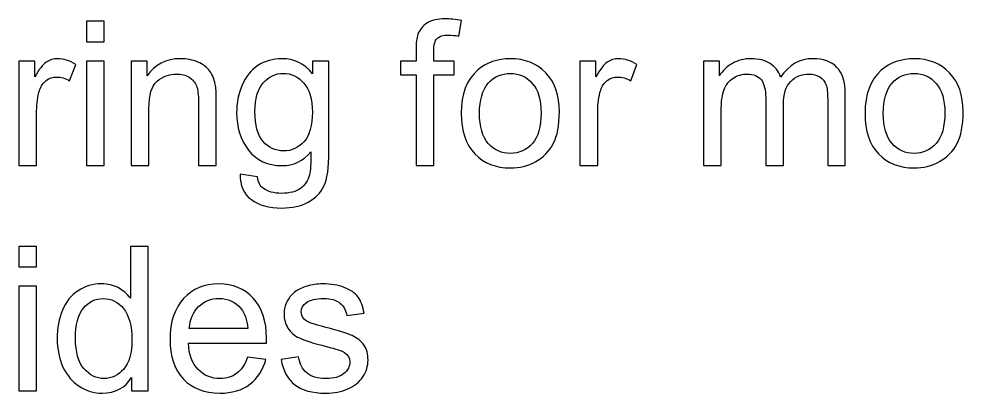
# Model space of a CAD drawing. Header units: centimetres. Extents: x -121 to 177, y -44 to 114.
# Drawn here: x 167.564 to 171.525, y 86.546 to 88.119 of the extents above; entities that cross this region are included whole.
import ezdxf

# ---------------------------------------------------------------- set-up
doc = ezdxf.new("R2010")
doc.units = ezdxf.units.CM
doc.header["$MEASUREMENT"] = 0
doc.layers.add('Layer 1', color=7, linetype='Continuous')

msp = doc.modelspace()

# ---------------------------------------------------------------- linework, layer by layer
at = {"layer": 'Layer 1'}
for points, knots in [([(169.23009, 87.50213), (169.23009, 87.50213), (169.23009, 87.88327), (169.23009, 87.88327), (169.23009, 87.88327), (169.23009, 87.88327), (169.16447, 87.88327), (169.16447, 87.88327), (169.16447, 87.88327), (169.16447, 87.88327), (169.16447, 87.94113), (169.16447, 87.94113), (169.16447, 87.94113), (169.16447, 87.94113), (169.23009, 87.94113), (169.23009, 87.94113), (169.23009, 87.94113), (169.23009, 87.94113), (169.23009, 87.98784), (169.23009, 87.98784), (169.23009, 87.98784), (169.23009, 88.01733), (169.23277, 88.03934), (169.23799, 88.05359), (169.23799, 88.05359), (169.24519, 88.07293), (169.25775, 88.08859), (169.27581, 88.10058), (169.27581, 88.10058), (169.29387, 88.11258), (169.31913, 88.11851), (169.35173, 88.11851), (169.35173, 88.11851), (169.37261, 88.11851), (169.39575, 88.11611), (169.42115, 88.11103), (169.42115, 88.11103), (169.42115, 88.11103), (169.41001, 88.04612), (169.41001, 88.04612), (169.41001, 88.04612), (169.39463, 88.04894), (169.37995, 88.05035), (169.36612, 88.05035), (169.36612, 88.05035), (169.34354, 88.05035), (169.3276, 88.04555), (169.31828, 88.03581), (169.31828, 88.03581), (169.30883, 88.02622), (169.30417, 88.00816), (169.30417, 87.98163), (169.30417, 87.98163), (169.30417, 87.98163), (169.30417, 87.94113), (169.30417, 87.94113), (169.30417, 87.94113), (169.30417, 87.94113), (169.38969, 87.94113), (169.38969, 87.94113), (169.38969, 87.94113), (169.38969, 87.94113), (169.38969, 87.88327), (169.38969, 87.88327), (169.38969, 87.88327), (169.38969, 87.88327), (169.30417, 87.88327), (169.30417, 87.88327), (169.30417, 87.88327), (169.30417, 87.88327), (169.30417, 87.50213), (169.30417, 87.50213), (169.30417, 87.50213), (169.30417, 87.50213), (169.23009, 87.50213), (169.23009, 87.50213)], [0, 0, 0, 0, 0.0526316, 0.0526316, 0.0526316, 0.0526316, 0.1052632, 0.1052632, 0.1052632, 0.1052632, 0.1578947, 0.1578947, 0.1578947, 0.1578947, 0.2105263, 0.2105263, 0.2105263, 0.2105263, 0.2631579, 0.2631579, 0.2631579, 0.2631579, 0.3157895, 0.3157895, 0.3157895, 0.3157895, 0.3684211, 0.3684211, 0.3684211, 0.3684211, 0.4210526, 0.4210526, 0.4210526, 0.4210526, 0.4736842, 0.4736842, 0.4736842, 0.4736842, 0.5263158, 0.5263158, 0.5263158, 0.5263158, 0.5789474, 0.5789474, 0.5789474, 0.5789474, 0.6315789, 0.6315789, 0.6315789, 0.6315789, 0.6842105, 0.6842105, 0.6842105, 0.6842105, 0.7368421, 0.7368421, 0.7368421, 0.7368421, 0.7894737, 0.7894737, 0.7894737, 0.7894737, 0.8421053, 0.8421053, 0.8421053, 0.8421053, 0.8947368, 0.8947368, 0.8947368, 0.8947368, 0.9473684, 0.9473684, 0.9473684, 0.9473684, 1, 1, 1, 1]), ([(167.84762, 88.02255), (167.84762, 88.02255), (167.84762, 88.1082), (167.84762, 88.1082), (167.84762, 88.1082), (167.84762, 88.1082), (167.92213, 88.1082), (167.92213, 88.1082), (167.92213, 88.1082), (167.92213, 88.1082), (167.92213, 88.02255), (167.92213, 88.02255), (167.92213, 88.02255), (167.92213, 88.02255), (167.84762, 88.02255), (167.84762, 88.02255)], [0, 0, 0, 0, 0.25, 0.25, 0.25, 0.25, 0.5, 0.5, 0.5, 0.5, 0.75, 0.75, 0.75, 0.75, 1, 1, 1, 1]), ([(167.56455, 87.50213), (167.56455, 87.50213), (167.56455, 87.94113), (167.56455, 87.94113), (167.56455, 87.94113), (167.56455, 87.94113), (167.63144, 87.94113), (167.63144, 87.94113), (167.63144, 87.94113), (167.63144, 87.94113), (167.63144, 87.87466), (167.63144, 87.87466), (167.63144, 87.87466), (167.64851, 87.90571), (167.66432, 87.92631), (167.67885, 87.93619), (167.67885, 87.93619), (167.69325, 87.94607), (167.70919, 87.95115), (167.72655, 87.95115), (167.72655, 87.95115), (167.75167, 87.95115), (167.77707, 87.9431), (167.80303, 87.92716), (167.80303, 87.92716), (167.80303, 87.92716), (167.77735, 87.85801), (167.77735, 87.85801), (167.77735, 87.85801), (167.75929, 87.86888), (167.74108, 87.87424), (167.72288, 87.87424), (167.72288, 87.87424), (167.70651, 87.87424), (167.69198, 87.8693), (167.679, 87.85957), (167.679, 87.85957), (167.66601, 87.84969), (167.65684, 87.83614), (167.65134, 87.81878), (167.65134, 87.81878), (167.64301, 87.7924), (167.63892, 87.76347), (167.63892, 87.732), (167.63892, 87.732), (167.63892, 87.732), (167.63892, 87.50213), (167.63892, 87.50213), (167.63892, 87.50213), (167.63892, 87.50213), (167.56455, 87.50213), (167.56455, 87.50213)], [0, 0, 0, 0, 0.0769231, 0.0769231, 0.0769231, 0.0769231, 0.1538462, 0.1538462, 0.1538462, 0.1538462, 0.2307692, 0.2307692, 0.2307692, 0.2307692, 0.3076923, 0.3076923, 0.3076923, 0.3076923, 0.3846154, 0.3846154, 0.3846154, 0.3846154, 0.4615385, 0.4615385, 0.4615385, 0.4615385, 0.5384615, 0.5384615, 0.5384615, 0.5384615, 0.6153846, 0.6153846, 0.6153846, 0.6153846, 0.6923077, 0.6923077, 0.6923077, 0.6923077, 0.7692308, 0.7692308, 0.7692308, 0.7692308, 0.8461538, 0.8461538, 0.8461538, 0.8461538, 0.9230769, 0.9230769, 0.9230769, 0.9230769, 1, 1, 1, 1]), ([(167.84762, 87.50213), (167.84762, 87.50213), (167.84762, 87.94113), (167.84762, 87.94113), (167.84762, 87.94113), (167.84762, 87.94113), (167.92213, 87.94113), (167.92213, 87.94113), (167.92213, 87.94113), (167.92213, 87.94113), (167.92213, 87.50213), (167.92213, 87.50213), (167.92213, 87.50213), (167.92213, 87.50213), (167.84762, 87.50213), (167.84762, 87.50213)], [0, 0, 0, 0, 0.25, 0.25, 0.25, 0.25, 0.5, 0.5, 0.5, 0.5, 0.75, 0.75, 0.75, 0.75, 1, 1, 1, 1]), ([(168.03544, 87.50213), (168.03544, 87.50213), (168.03544, 87.94113), (168.03544, 87.94113), (168.03544, 87.94113), (168.03544, 87.94113), (168.10233, 87.94113), (168.10233, 87.94113), (168.10233, 87.94113), (168.10233, 87.94113), (168.10233, 87.87876), (168.10233, 87.87876), (168.10233, 87.87876), (168.13464, 87.92702), (168.18121, 87.95115), (168.24203, 87.95115), (168.24203, 87.95115), (168.26856, 87.95115), (168.29283, 87.94635), (168.31498, 87.9369), (168.31498, 87.9369), (168.33728, 87.9273), (168.35379, 87.91488), (168.36479, 87.89936), (168.36479, 87.89936), (168.37594, 87.88398), (168.38356, 87.86563), (168.38808, 87.84447), (168.38808, 87.84447), (168.39076, 87.83064), (168.39217, 87.80651), (168.39217, 87.77208), (168.39217, 87.77208), (168.39217, 87.77208), (168.39217, 87.50213), (168.39217, 87.50213), (168.39217, 87.50213), (168.39217, 87.50213), (168.31766, 87.50213), (168.31766, 87.50213), (168.31766, 87.50213), (168.31766, 87.50213), (168.31766, 87.76925), (168.31766, 87.76925), (168.31766, 87.76925), (168.31766, 87.79945), (168.31484, 87.82217), (168.30906, 87.83727), (168.30906, 87.83727), (168.30327, 87.85223), (168.29297, 87.86422), (168.27829, 87.87311), (168.27829, 87.87311), (168.26348, 87.88214), (168.24626, 87.88666), (168.22636, 87.88666), (168.22636, 87.88666), (168.19461, 87.88666), (168.16738, 87.8765), (168.14424, 87.85646), (168.14424, 87.85646), (168.12124, 87.83628), (168.10981, 87.79818), (168.10981, 87.74188), (168.10981, 87.74188), (168.10981, 87.74188), (168.10981, 87.50213), (168.10981, 87.50213), (168.10981, 87.50213), (168.10981, 87.50213), (168.03544, 87.50213), (168.03544, 87.50213)], [0, 0, 0, 0, 0.0555556, 0.0555556, 0.0555556, 0.0555556, 0.1111111, 0.1111111, 0.1111111, 0.1111111, 0.1666667, 0.1666667, 0.1666667, 0.1666667, 0.2222222, 0.2222222, 0.2222222, 0.2222222, 0.2777778, 0.2777778, 0.2777778, 0.2777778, 0.3333333, 0.3333333, 0.3333333, 0.3333333, 0.3888889, 0.3888889, 0.3888889, 0.3888889, 0.4444444, 0.4444444, 0.4444444, 0.4444444, 0.5, 0.5, 0.5, 0.5, 0.5555556, 0.5555556, 0.5555556, 0.5555556, 0.6111111, 0.6111111, 0.6111111, 0.6111111, 0.6666667, 0.6666667, 0.6666667, 0.6666667, 0.7222222, 0.7222222, 0.7222222, 0.7222222, 0.7777778, 0.7777778, 0.7777778, 0.7777778, 0.8333333, 0.8333333, 0.8333333, 0.8333333, 0.8888889, 0.8888889, 0.8888889, 0.8888889, 0.9444444, 0.9444444, 0.9444444, 0.9444444, 1, 1, 1, 1]), ([(168.49264, 87.46572), (168.49264, 87.46572), (168.56503, 87.455), (168.56503, 87.455), (168.56503, 87.455), (168.568, 87.4327), (168.57646, 87.41648), (168.59015, 87.40617), (168.59015, 87.40617), (168.60864, 87.39249), (168.6339, 87.38557), (168.66579, 87.38557), (168.66579, 87.38557), (168.70036, 87.38557), (168.72689, 87.39249), (168.74566, 87.40617), (168.74566, 87.40617), (168.76442, 87.42), (168.77698, 87.43934), (168.78361, 87.46403), (168.78361, 87.46403), (168.78757, 87.47927), (168.78926, 87.51102), (168.78898, 87.55956), (168.78898, 87.55956), (168.75652, 87.52132), (168.71602, 87.50213), (168.66748, 87.50213), (168.66748, 87.50213), (168.60708, 87.50213), (168.56038, 87.52386), (168.52736, 87.56746), (168.52736, 87.56746), (168.49434, 87.61093), (168.47768, 87.66328), (168.47768, 87.7241), (168.47768, 87.7241), (168.47768, 87.76601), (168.4853, 87.80467), (168.5004, 87.84009), (168.5004, 87.84009), (168.51564, 87.87551), (168.53766, 87.90289), (168.56644, 87.92222), (168.56644, 87.92222), (168.59523, 87.94141), (168.6291, 87.95115), (168.6679, 87.95115), (168.6679, 87.95115), (168.71969, 87.95115), (168.76245, 87.93012), (168.79603, 87.88821), (168.79603, 87.88821), (168.79603, 87.88821), (168.79603, 87.94113), (168.79603, 87.94113), (168.79603, 87.94113), (168.79603, 87.94113), (168.86475, 87.94113), (168.86475, 87.94113), (168.86475, 87.94113), (168.86475, 87.94113), (168.86475, 87.56168), (168.86475, 87.56168), (168.86475, 87.56168), (168.86475, 87.49338), (168.8577, 87.44484), (168.84387, 87.41633), (168.84387, 87.41633), (168.8299, 87.38783), (168.80789, 87.36525), (168.77769, 87.34874), (168.77769, 87.34874), (168.74749, 87.33223), (168.71038, 87.32391), (168.66621, 87.32391), (168.66621, 87.32391), (168.61386, 87.32391), (168.57152, 87.33576), (168.53935, 87.35932), (168.53935, 87.35932), (168.50704, 87.38289), (168.49151, 87.41831), (168.49264, 87.46572)], [0, 0, 0, 0, 0.047619, 0.047619, 0.047619, 0.047619, 0.0952381, 0.0952381, 0.0952381, 0.0952381, 0.1428571, 0.1428571, 0.1428571, 0.1428571, 0.1904762, 0.1904762, 0.1904762, 0.1904762, 0.2380952, 0.2380952, 0.2380952, 0.2380952, 0.2857143, 0.2857143, 0.2857143, 0.2857143, 0.3333333, 0.3333333, 0.3333333, 0.3333333, 0.3809524, 0.3809524, 0.3809524, 0.3809524, 0.4285714, 0.4285714, 0.4285714, 0.4285714, 0.4761905, 0.4761905, 0.4761905, 0.4761905, 0.5238095, 0.5238095, 0.5238095, 0.5238095, 0.5714286, 0.5714286, 0.5714286, 0.5714286, 0.6190476, 0.6190476, 0.6190476, 0.6190476, 0.6666667, 0.6666667, 0.6666667, 0.6666667, 0.7142857, 0.7142857, 0.7142857, 0.7142857, 0.7619048, 0.7619048, 0.7619048, 0.7619048, 0.8095238, 0.8095238, 0.8095238, 0.8095238, 0.8571429, 0.8571429, 0.8571429, 0.8571429, 0.9047619, 0.9047619, 0.9047619, 0.9047619, 0.952381, 0.952381, 0.952381, 0.952381, 1, 1, 1, 1]), ([(169.41988, 87.7217), (169.41988, 87.80298), (169.44246, 87.86323), (169.48776, 87.90232), (169.48776, 87.90232), (169.52543, 87.93478), (169.57144, 87.95115), (169.62576, 87.95115), (169.62576, 87.95115), (169.68616, 87.95115), (169.73555, 87.93139), (169.77379, 87.89174), (169.77379, 87.89174), (169.81217, 87.85223), (169.83122, 87.79762), (169.83122, 87.72791), (169.83122, 87.72791), (169.83122, 87.67132), (169.82276, 87.62687), (169.80582, 87.59456), (169.80582, 87.59456), (169.78889, 87.5621), (169.76419, 87.53698), (169.73188, 87.51906), (169.73188, 87.51906), (169.69942, 87.50114), (169.66415, 87.49225), (169.62576, 87.49225), (169.62576, 87.49225), (169.56438, 87.49225), (169.51471, 87.51187), (169.47675, 87.55138), (169.47675, 87.55138), (169.43879, 87.59075), (169.41988, 87.64748), (169.41988, 87.7217)], [0, 0, 0, 0, 0.1111111, 0.1111111, 0.1111111, 0.1111111, 0.2222222, 0.2222222, 0.2222222, 0.2222222, 0.3333333, 0.3333333, 0.3333333, 0.3333333, 0.4444444, 0.4444444, 0.4444444, 0.4444444, 0.5555556, 0.5555556, 0.5555556, 0.5555556, 0.6666667, 0.6666667, 0.6666667, 0.6666667, 0.7777778, 0.7777778, 0.7777778, 0.7777778, 0.8888889, 0.8888889, 0.8888889, 0.8888889, 1, 1, 1, 1]), ([(169.91772, 87.50213), (169.91772, 87.50213), (169.91772, 87.94113), (169.91772, 87.94113), (169.91772, 87.94113), (169.91772, 87.94113), (169.98461, 87.94113), (169.98461, 87.94113), (169.98461, 87.94113), (169.98461, 87.94113), (169.98461, 87.87466), (169.98461, 87.87466), (169.98461, 87.87466), (170.00168, 87.90571), (170.01749, 87.92631), (170.03202, 87.93619), (170.03202, 87.93619), (170.04642, 87.94607), (170.06236, 87.95115), (170.07972, 87.95115), (170.07972, 87.95115), (170.10484, 87.95115), (170.13024, 87.9431), (170.1562, 87.92716), (170.1562, 87.92716), (170.1562, 87.92716), (170.13052, 87.85801), (170.13052, 87.85801), (170.13052, 87.85801), (170.11246, 87.86888), (170.09425, 87.87424), (170.07605, 87.87424), (170.07605, 87.87424), (170.05968, 87.87424), (170.04515, 87.8693), (170.03217, 87.85957), (170.03217, 87.85957), (170.01918, 87.84969), (170.01001, 87.83614), (170.00451, 87.81878), (170.00451, 87.81878), (169.99618, 87.7924), (169.99209, 87.76347), (169.99209, 87.732), (169.99209, 87.732), (169.99209, 87.732), (169.99209, 87.50213), (169.99209, 87.50213), (169.99209, 87.50213), (169.99209, 87.50213), (169.91772, 87.50213), (169.91772, 87.50213)], [0, 0, 0, 0, 0.0769231, 0.0769231, 0.0769231, 0.0769231, 0.1538462, 0.1538462, 0.1538462, 0.1538462, 0.2307692, 0.2307692, 0.2307692, 0.2307692, 0.3076923, 0.3076923, 0.3076923, 0.3076923, 0.3846154, 0.3846154, 0.3846154, 0.3846154, 0.4615385, 0.4615385, 0.4615385, 0.4615385, 0.5384615, 0.5384615, 0.5384615, 0.5384615, 0.6153846, 0.6153846, 0.6153846, 0.6153846, 0.6923077, 0.6923077, 0.6923077, 0.6923077, 0.7692308, 0.7692308, 0.7692308, 0.7692308, 0.8461538, 0.8461538, 0.8461538, 0.8461538, 0.9230769, 0.9230769, 0.9230769, 0.9230769, 1, 1, 1, 1]), ([(170.43574, 87.50213), (170.43574, 87.50213), (170.43574, 87.94113), (170.43574, 87.94113), (170.43574, 87.94113), (170.43574, 87.94113), (170.5022, 87.94113), (170.5022, 87.94113), (170.5022, 87.94113), (170.5022, 87.94113), (170.5022, 87.8796), (170.5022, 87.8796), (170.5022, 87.8796), (170.51603, 87.90105), (170.53438, 87.91841), (170.55724, 87.93139), (170.55724, 87.93139), (170.5801, 87.94452), (170.6062, 87.95115), (170.63541, 87.95115), (170.63541, 87.95115), (170.66787, 87.95115), (170.69454, 87.94437), (170.71528, 87.93083), (170.71528, 87.93083), (170.73617, 87.91728), (170.75084, 87.89851), (170.75931, 87.87424), (170.75931, 87.87424), (170.79416, 87.92547), (170.83932, 87.95115), (170.89492, 87.95115), (170.89492, 87.95115), (170.93852, 87.95115), (170.97196, 87.93901), (170.99539, 87.91488), (170.99539, 87.91488), (171.01881, 87.89075), (171.03053, 87.85364), (171.03053, 87.80354), (171.03053, 87.80354), (171.03053, 87.80354), (171.03053, 87.50213), (171.03053, 87.50213), (171.03053, 87.50213), (171.03053, 87.50213), (170.95658, 87.50213), (170.95658, 87.50213), (170.95658, 87.50213), (170.95658, 87.50213), (170.95658, 87.77871), (170.95658, 87.77871), (170.95658, 87.77871), (170.95658, 87.80848), (170.95418, 87.82993), (170.94939, 87.84306), (170.94939, 87.84306), (170.94445, 87.85604), (170.9357, 87.86662), (170.92314, 87.87466), (170.92314, 87.87466), (170.91044, 87.88257), (170.89548, 87.88666), (170.87841, 87.88666), (170.87841, 87.88666), (170.8475, 87.88666), (170.82196, 87.87636), (170.8015, 87.85576), (170.8015, 87.85576), (170.78118, 87.83529), (170.77088, 87.80242), (170.77088, 87.75726), (170.77088, 87.75726), (170.77088, 87.75726), (170.77088, 87.50213), (170.77088, 87.50213), (170.77088, 87.50213), (170.77088, 87.50213), (170.69651, 87.50213), (170.69651, 87.50213), (170.69651, 87.50213), (170.69651, 87.50213), (170.69651, 87.78732), (170.69651, 87.78732), (170.69651, 87.78732), (170.69651, 87.82048), (170.69045, 87.84531), (170.67831, 87.86182), (170.67831, 87.86182), (170.66618, 87.87833), (170.64642, 87.88666), (170.61876, 87.88666), (170.61876, 87.88666), (170.59788, 87.88666), (170.57855, 87.88116), (170.56077, 87.87001), (170.56077, 87.87001), (170.54299, 87.859), (170.53, 87.84291), (170.5221, 87.82175), (170.5221, 87.82175), (170.51406, 87.80044), (170.51011, 87.76982), (170.51011, 87.72988), (170.51011, 87.72988), (170.51011, 87.72988), (170.51011, 87.50213), (170.51011, 87.50213), (170.51011, 87.50213), (170.51011, 87.50213), (170.43574, 87.50213), (170.43574, 87.50213)], [0, 0, 0, 0, 0.0357143, 0.0357143, 0.0357143, 0.0357143, 0.0714286, 0.0714286, 0.0714286, 0.0714286, 0.1071429, 0.1071429, 0.1071429, 0.1071429, 0.1428571, 0.1428571, 0.1428571, 0.1428571, 0.1785714, 0.1785714, 0.1785714, 0.1785714, 0.2142857, 0.2142857, 0.2142857, 0.2142857, 0.25, 0.25, 0.25, 0.25, 0.2857143, 0.2857143, 0.2857143, 0.2857143, 0.3214286, 0.3214286, 0.3214286, 0.3214286, 0.3571429, 0.3571429, 0.3571429, 0.3571429, 0.3928571, 0.3928571, 0.3928571, 0.3928571, 0.4285714, 0.4285714, 0.4285714, 0.4285714, 0.4642857, 0.4642857, 0.4642857, 0.4642857, 0.5, 0.5, 0.5, 0.5, 0.5357143, 0.5357143, 0.5357143, 0.5357143, 0.5714286, 0.5714286, 0.5714286, 0.5714286, 0.6071429, 0.6071429, 0.6071429, 0.6071429, 0.6428571, 0.6428571, 0.6428571, 0.6428571, 0.6785714, 0.6785714, 0.6785714, 0.6785714, 0.7142857, 0.7142857, 0.7142857, 0.7142857, 0.75, 0.75, 0.75, 0.75, 0.7857143, 0.7857143, 0.7857143, 0.7857143, 0.8214286, 0.8214286, 0.8214286, 0.8214286, 0.8571429, 0.8571429, 0.8571429, 0.8571429, 0.8928571, 0.8928571, 0.8928571, 0.8928571, 0.9285714, 0.9285714, 0.9285714, 0.9285714, 0.9642857, 0.9642857, 0.9642857, 0.9642857, 1, 1, 1, 1]), ([(171.11322, 87.7217), (171.11322, 87.80298), (171.1358, 87.86323), (171.1811, 87.90232), (171.1811, 87.90232), (171.21877, 87.93478), (171.26478, 87.95115), (171.3191, 87.95115), (171.3191, 87.95115), (171.3795, 87.95115), (171.42889, 87.93139), (171.46713, 87.89174), (171.46713, 87.89174), (171.50551, 87.85223), (171.52456, 87.79762), (171.52456, 87.72791), (171.52456, 87.72791), (171.52456, 87.67132), (171.5161, 87.62687), (171.49916, 87.59456), (171.49916, 87.59456), (171.48223, 87.5621), (171.45753, 87.53698), (171.42522, 87.51906), (171.42522, 87.51906), (171.39276, 87.50114), (171.35749, 87.49225), (171.3191, 87.49225), (171.3191, 87.49225), (171.25772, 87.49225), (171.20805, 87.51187), (171.17009, 87.55138), (171.17009, 87.55138), (171.13213, 87.59075), (171.11322, 87.64748), (171.11322, 87.7217)], [0, 0, 0, 0, 0.1111111, 0.1111111, 0.1111111, 0.1111111, 0.2222222, 0.2222222, 0.2222222, 0.2222222, 0.3333333, 0.3333333, 0.3333333, 0.3333333, 0.4444444, 0.4444444, 0.4444444, 0.4444444, 0.5555556, 0.5555556, 0.5555556, 0.5555556, 0.6666667, 0.6666667, 0.6666667, 0.6666667, 0.7777778, 0.7777778, 0.7777778, 0.7777778, 0.8888889, 0.8888889, 0.8888889, 0.8888889, 1, 1, 1, 1]), ([(168.55417, 87.72946), (168.55417, 87.67189), (168.5656, 87.62984), (168.5886, 87.60345), (168.5886, 87.60345), (168.61146, 87.57692), (168.6401, 87.5638), (168.67454, 87.5638), (168.67454, 87.5638), (168.70868, 87.5638), (168.73733, 87.57692), (168.76047, 87.60317), (168.76047, 87.60317), (168.78361, 87.62955), (168.79519, 87.67076), (168.79519, 87.72706), (168.79519, 87.72706), (168.79519, 87.78083), (168.78333, 87.82132), (168.75948, 87.84856), (168.75948, 87.84856), (168.73564, 87.87579), (168.70685, 87.88948), (168.67327, 87.88948), (168.67327, 87.88948), (168.64025, 87.88948), (168.61216, 87.87608), (168.58888, 87.84912), (168.58888, 87.84912), (168.56574, 87.82231), (168.55417, 87.78238), (168.55417, 87.72946)], [0, 0, 0, 0, 0.125, 0.125, 0.125, 0.125, 0.25, 0.25, 0.25, 0.25, 0.375, 0.375, 0.375, 0.375, 0.5, 0.5, 0.5, 0.5, 0.625, 0.625, 0.625, 0.625, 0.75, 0.75, 0.75, 0.75, 0.875, 0.875, 0.875, 0.875, 1, 1, 1, 1]), ([(169.49636, 87.7217), (169.49636, 87.6654), (169.50864, 87.62334), (169.53319, 87.5954), (169.53319, 87.5954), (169.55775, 87.56732), (169.58865, 87.55335), (169.62576, 87.55335), (169.62576, 87.55335), (169.66273, 87.55335), (169.6935, 87.56746), (169.71805, 87.59555), (169.71805, 87.59555), (169.74246, 87.62363), (169.75474, 87.66653), (169.75474, 87.7241), (169.75474, 87.7241), (169.75474, 87.77843), (169.74246, 87.81963), (169.71777, 87.84757), (169.71777, 87.84757), (169.69307, 87.87551), (169.66245, 87.88948), (169.62576, 87.88948), (169.62576, 87.88948), (169.58865, 87.88948), (169.55775, 87.87551), (169.53319, 87.84771), (169.53319, 87.84771), (169.50864, 87.81991), (169.49636, 87.77786), (169.49636, 87.7217)], [0, 0, 0, 0, 0.125, 0.125, 0.125, 0.125, 0.25, 0.25, 0.25, 0.25, 0.375, 0.375, 0.375, 0.375, 0.5, 0.5, 0.5, 0.5, 0.625, 0.625, 0.625, 0.625, 0.75, 0.75, 0.75, 0.75, 0.875, 0.875, 0.875, 0.875, 1, 1, 1, 1]), ([(171.1897, 87.7217), (171.1897, 87.6654), (171.20198, 87.62334), (171.22653, 87.5954), (171.22653, 87.5954), (171.25109, 87.56732), (171.28199, 87.55335), (171.3191, 87.55335), (171.3191, 87.55335), (171.35607, 87.55335), (171.38684, 87.56746), (171.41139, 87.59555), (171.41139, 87.59555), (171.4358, 87.62363), (171.44808, 87.66653), (171.44808, 87.7241), (171.44808, 87.7241), (171.44808, 87.77843), (171.4358, 87.81963), (171.41111, 87.84757), (171.41111, 87.84757), (171.38641, 87.87551), (171.35579, 87.88948), (171.3191, 87.88948), (171.3191, 87.88948), (171.28199, 87.88948), (171.25109, 87.87551), (171.22653, 87.84771), (171.22653, 87.84771), (171.20198, 87.81991), (171.1897, 87.77786), (171.1897, 87.7217)], [0, 0, 0, 0, 0.125, 0.125, 0.125, 0.125, 0.25, 0.25, 0.25, 0.25, 0.375, 0.375, 0.375, 0.375, 0.5, 0.5, 0.5, 0.5, 0.625, 0.625, 0.625, 0.625, 0.75, 0.75, 0.75, 0.75, 0.875, 0.875, 0.875, 0.875, 1, 1, 1, 1]), ([(167.56441, 87.07668), (167.56441, 87.07668), (167.56441, 87.16233), (167.56441, 87.16233), (167.56441, 87.16233), (167.56441, 87.16233), (167.63892, 87.16233), (167.63892, 87.16233), (167.63892, 87.16233), (167.63892, 87.16233), (167.63892, 87.07668), (167.63892, 87.07668), (167.63892, 87.07668), (167.63892, 87.07668), (167.56441, 87.07668), (167.56441, 87.07668)], [0, 0, 0, 0, 0.25, 0.25, 0.25, 0.25, 0.5, 0.5, 0.5, 0.5, 0.75, 0.75, 0.75, 0.75, 1, 1, 1, 1]), ([(168.03699, 86.55626), (168.03699, 86.55626), (168.03699, 86.61172), (168.03699, 86.61172), (168.03699, 86.61172), (168.00919, 86.56811), (167.96827, 86.54638), (167.91423, 86.54638), (167.91423, 86.54638), (167.87923, 86.54638), (167.84706, 86.55598), (167.81771, 86.57531), (167.81771, 86.57531), (167.78835, 86.5945), (167.76564, 86.62145), (167.74941, 86.65617), (167.74941, 86.65617), (167.73332, 86.69074), (167.72528, 86.73039), (167.72528, 86.77541), (167.72528, 86.77541), (167.72528, 86.81915), (167.73262, 86.85894), (167.74715, 86.89465), (167.74715, 86.89465), (167.76183, 86.93035), (167.7837, 86.95772), (167.81291, 86.97663), (167.81291, 86.97663), (167.84212, 86.99568), (167.87486, 87.00528), (167.91098, 87.00528), (167.91098, 87.00528), (167.93737, 87.00528), (167.96093, 86.99963), (167.98154, 86.98849), (167.98154, 86.98849), (168.00228, 86.97734), (168.01907, 86.9628), (168.03205, 86.94488), (168.03205, 86.94488), (168.03205, 86.94488), (168.03205, 87.16233), (168.03205, 87.16233), (168.03205, 87.16233), (168.03205, 87.16233), (168.106, 87.16233), (168.106, 87.16233), (168.106, 87.16233), (168.106, 87.16233), (168.106, 86.55626), (168.106, 86.55626), (168.106, 86.55626), (168.106, 86.55626), (168.03699, 86.55626), (168.03699, 86.55626)], [0, 0, 0, 0, 0.0714286, 0.0714286, 0.0714286, 0.0714286, 0.1428571, 0.1428571, 0.1428571, 0.1428571, 0.2142857, 0.2142857, 0.2142857, 0.2142857, 0.2857143, 0.2857143, 0.2857143, 0.2857143, 0.3571429, 0.3571429, 0.3571429, 0.3571429, 0.4285714, 0.4285714, 0.4285714, 0.4285714, 0.5, 0.5, 0.5, 0.5, 0.5714286, 0.5714286, 0.5714286, 0.5714286, 0.6428571, 0.6428571, 0.6428571, 0.6428571, 0.7142857, 0.7142857, 0.7142857, 0.7142857, 0.7857143, 0.7857143, 0.7857143, 0.7857143, 0.8571429, 0.8571429, 0.8571429, 0.8571429, 0.9285714, 0.9285714, 0.9285714, 0.9285714, 1, 1, 1, 1]), ([(168.52355, 86.69765), (168.52355, 86.69765), (168.60045, 86.6882), (168.60045, 86.6882), (168.60045, 86.6882), (168.58832, 86.64318), (168.56588, 86.60833), (168.53314, 86.58349), (168.53314, 86.58349), (168.50026, 86.5588), (168.45835, 86.54638), (168.40741, 86.54638), (168.40741, 86.54638), (168.34321, 86.54638), (168.29226, 86.56614), (168.25473, 86.60565), (168.25473, 86.60565), (168.21705, 86.64516), (168.19828, 86.70062), (168.19828, 86.77202), (168.19828, 86.77202), (168.19828, 86.84596), (168.21733, 86.90325), (168.25529, 86.94403), (168.25529, 86.94403), (168.29339, 86.98482), (168.34264, 87.00528), (168.40332, 87.00528), (168.40332, 87.00528), (168.46202, 87.00528), (168.51, 86.98524), (168.54711, 86.9453), (168.54711, 86.9453), (168.58437, 86.90537), (168.60299, 86.84907), (168.60299, 86.77668), (168.60299, 86.77668), (168.60299, 86.77216), (168.60285, 86.76553), (168.60257, 86.75678), (168.60257, 86.75678), (168.60257, 86.75678), (168.27519, 86.75678), (168.27519, 86.75678), (168.27519, 86.75678), (168.27787, 86.70852), (168.29156, 86.67155), (168.31611, 86.64601), (168.31611, 86.64601), (168.34067, 86.62032), (168.37115, 86.60748), (168.40784, 86.60748), (168.40784, 86.60748), (168.43507, 86.60748), (168.45835, 86.61468), (168.47769, 86.62907), (168.47769, 86.62907), (168.49702, 86.64333), (168.51226, 86.66619), (168.52355, 86.69765)], [0, 0, 0, 0, 0.0666667, 0.0666667, 0.0666667, 0.0666667, 0.1333333, 0.1333333, 0.1333333, 0.1333333, 0.2, 0.2, 0.2, 0.2, 0.2666667, 0.2666667, 0.2666667, 0.2666667, 0.3333333, 0.3333333, 0.3333333, 0.3333333, 0.4, 0.4, 0.4, 0.4, 0.4666667, 0.4666667, 0.4666667, 0.4666667, 0.5333333, 0.5333333, 0.5333333, 0.5333333, 0.6, 0.6, 0.6, 0.6, 0.6666667, 0.6666667, 0.6666667, 0.6666667, 0.7333333, 0.7333333, 0.7333333, 0.7333333, 0.8, 0.8, 0.8, 0.8, 0.8666667, 0.8666667, 0.8666667, 0.8666667, 0.9333333, 0.9333333, 0.9333333, 0.9333333, 1, 1, 1, 1]), ([(168.66424, 86.68735), (168.66424, 86.68735), (168.73775, 86.69892), (168.73775, 86.69892), (168.73775, 86.69892), (168.74185, 86.66943), (168.75342, 86.64685), (168.77233, 86.63105), (168.77233, 86.63105), (168.7911, 86.61539), (168.81748, 86.60748), (168.85149, 86.60748), (168.85149, 86.60748), (168.88564, 86.60748), (168.91104, 86.61454), (168.92755, 86.62837), (168.92755, 86.62837), (168.94406, 86.64234), (168.95239, 86.65871), (168.95239, 86.67733), (168.95239, 86.67733), (168.95239, 86.69427), (168.94505, 86.70739), (168.93037, 86.71713), (168.93037, 86.71713), (168.92021, 86.72376), (168.89481, 86.73209), (168.85431, 86.74225), (168.85431, 86.74225), (168.79984, 86.75607), (168.76188, 86.76793), (168.74086, 86.77809), (168.74086, 86.77809), (168.71983, 86.78811), (168.70375, 86.80208), (168.69288, 86.81986), (168.69288, 86.81986), (168.68202, 86.83764), (168.67651, 86.85725), (168.67651, 86.8787), (168.67651, 86.8787), (168.67651, 86.89831), (168.68103, 86.91638), (168.69006, 86.93303), (168.69006, 86.93303), (168.69895, 86.94982), (168.71123, 86.96365), (168.72661, 86.97466), (168.72661, 86.97466), (168.73818, 86.98312), (168.75398, 86.99046), (168.77388, 86.99639), (168.77388, 86.99639), (168.79392, 87.00231), (168.81537, 87.00528), (168.83823, 87.00528), (168.83823, 87.00528), (168.87266, 87.00528), (168.90286, 87.0002), (168.92896, 86.99032), (168.92896, 86.99032), (168.95507, 86.98044), (168.97426, 86.96704), (168.98668, 86.9501), (168.98668, 86.9501), (168.99909, 86.93303), (169.00756, 86.91045), (169.01222, 86.88209), (169.01222, 86.88209), (169.01222, 86.88209), (168.93954, 86.87207), (168.93954, 86.87207), (168.93954, 86.87207), (168.93616, 86.89465), (168.92656, 86.91228), (168.91076, 86.92498), (168.91076, 86.92498), (168.89495, 86.93768), (168.87252, 86.94403), (168.84359, 86.94403), (168.84359, 86.94403), (168.80944, 86.94403), (168.78503, 86.93839), (168.77049, 86.9271), (168.77049, 86.9271), (168.75582, 86.91581), (168.74848, 86.90255), (168.74848, 86.88745), (168.74848, 86.88745), (168.74848, 86.87771), (168.75158, 86.8691), (168.75765, 86.86134), (168.75765, 86.86134), (168.76372, 86.8533), (168.77317, 86.84681), (168.78616, 86.84145), (168.78616, 86.84145), (168.79364, 86.83877), (168.81551, 86.83242), (168.85191, 86.82254), (168.85191, 86.82254), (168.90455, 86.80843), (168.94124, 86.797), (168.96198, 86.78797), (168.96198, 86.78797), (168.98287, 86.77908), (168.99923, 86.76595), (169.01109, 86.74888), (169.01109, 86.74888), (169.02294, 86.7318), (169.02887, 86.71064), (169.02887, 86.68524), (169.02887, 86.68524), (169.02887, 86.6604), (169.02153, 86.63712), (169.00714, 86.6151), (169.00714, 86.6151), (168.9926, 86.59323), (168.97172, 86.5763), (168.94448, 86.5643), (168.94448, 86.5643), (168.91725, 86.55231), (168.88635, 86.54638), (168.85191, 86.54638), (168.85191, 86.54638), (168.79476, 86.54638), (168.7513, 86.55824), (168.72139, 86.58194), (168.72139, 86.58194), (168.69147, 86.60565), (168.67242, 86.64079), (168.66424, 86.68735)], [0, 0, 0, 0, 0.030303, 0.030303, 0.030303, 0.030303, 0.0606061, 0.0606061, 0.0606061, 0.0606061, 0.0909091, 0.0909091, 0.0909091, 0.0909091, 0.1212121, 0.1212121, 0.1212121, 0.1212121, 0.1515152, 0.1515152, 0.1515152, 0.1515152, 0.1818182, 0.1818182, 0.1818182, 0.1818182, 0.2121212, 0.2121212, 0.2121212, 0.2121212, 0.2424242, 0.2424242, 0.2424242, 0.2424242, 0.2727273, 0.2727273, 0.2727273, 0.2727273, 0.3030303, 0.3030303, 0.3030303, 0.3030303, 0.3333333, 0.3333333, 0.3333333, 0.3333333, 0.3636364, 0.3636364, 0.3636364, 0.3636364, 0.3939394, 0.3939394, 0.3939394, 0.3939394, 0.4242424, 0.4242424, 0.4242424, 0.4242424, 0.4545455, 0.4545455, 0.4545455, 0.4545455, 0.4848485, 0.4848485, 0.4848485, 0.4848485, 0.5151515, 0.5151515, 0.5151515, 0.5151515, 0.5454545, 0.5454545, 0.5454545, 0.5454545, 0.5757576, 0.5757576, 0.5757576, 0.5757576, 0.6060606, 0.6060606, 0.6060606, 0.6060606, 0.6363636, 0.6363636, 0.6363636, 0.6363636, 0.6666667, 0.6666667, 0.6666667, 0.6666667, 0.6969697, 0.6969697, 0.6969697, 0.6969697, 0.7272727, 0.7272727, 0.7272727, 0.7272727, 0.7575758, 0.7575758, 0.7575758, 0.7575758, 0.7878788, 0.7878788, 0.7878788, 0.7878788, 0.8181818, 0.8181818, 0.8181818, 0.8181818, 0.8484848, 0.8484848, 0.8484848, 0.8484848, 0.8787879, 0.8787879, 0.8787879, 0.8787879, 0.9090909, 0.9090909, 0.9090909, 0.9090909, 0.9393939, 0.9393939, 0.9393939, 0.9393939, 0.969697, 0.969697, 0.969697, 0.969697, 1, 1, 1, 1]), ([(167.56441, 86.55626), (167.56441, 86.55626), (167.56441, 86.99526), (167.56441, 86.99526), (167.56441, 86.99526), (167.56441, 86.99526), (167.63892, 86.99526), (167.63892, 86.99526), (167.63892, 86.99526), (167.63892, 86.99526), (167.63892, 86.55626), (167.63892, 86.55626), (167.63892, 86.55626), (167.63892, 86.55626), (167.56441, 86.55626), (167.56441, 86.55626)], [0, 0, 0, 0, 0.25, 0.25, 0.25, 0.25, 0.5, 0.5, 0.5, 0.5, 0.75, 0.75, 0.75, 0.75, 1, 1, 1, 1]), ([(167.80176, 86.77541), (167.80176, 86.7191), (167.81361, 86.67705), (167.83732, 86.64925), (167.83732, 86.64925), (167.86103, 86.62145), (167.88897, 86.60748), (167.92128, 86.60748), (167.92128, 86.60748), (167.95374, 86.60748), (167.9814, 86.62089), (168.00411, 86.64742), (168.00411, 86.64742), (168.02683, 86.67395), (168.03826, 86.71459), (168.03826, 86.7692), (168.03826, 86.7692), (168.03826, 86.82931), (168.02669, 86.87334), (168.00355, 86.90142), (168.00355, 86.90142), (167.98041, 86.92964), (167.9519, 86.94361), (167.9179, 86.94361), (167.9179, 86.94361), (167.88488, 86.94361), (167.85722, 86.93006), (167.83506, 86.90311), (167.83506, 86.90311), (167.81291, 86.87616), (167.80176, 86.83354), (167.80176, 86.77541)], [0, 0, 0, 0, 0.125, 0.125, 0.125, 0.125, 0.25, 0.25, 0.25, 0.25, 0.375, 0.375, 0.375, 0.375, 0.5, 0.5, 0.5, 0.5, 0.625, 0.625, 0.625, 0.625, 0.75, 0.75, 0.75, 0.75, 0.875, 0.875, 0.875, 0.875, 1, 1, 1, 1]), ([(168.27928, 86.81802), (168.27928, 86.81802), (168.52439, 86.81802), (168.52439, 86.81802), (168.52439, 86.81802), (168.52115, 86.85485), (168.51169, 86.88265), (168.49631, 86.901), (168.49631, 86.901), (168.47261, 86.92964), (168.44184, 86.94403), (168.40417, 86.94403), (168.40417, 86.94403), (168.37002, 86.94403), (168.34123, 86.9326), (168.31795, 86.90974), (168.31795, 86.90974), (168.29466, 86.88688), (168.28182, 86.85626), (168.27928, 86.81802)], [0, 0, 0, 0, 0.2, 0.2, 0.2, 0.2, 0.4, 0.4, 0.4, 0.4, 0.6, 0.6, 0.6, 0.6, 0.8, 0.8, 0.8, 0.8, 1, 1, 1, 1])]:
    msp.add_open_spline(points, degree=3, knots=knots, dxfattribs=at)

doc.saveas('drawing.dxf')
